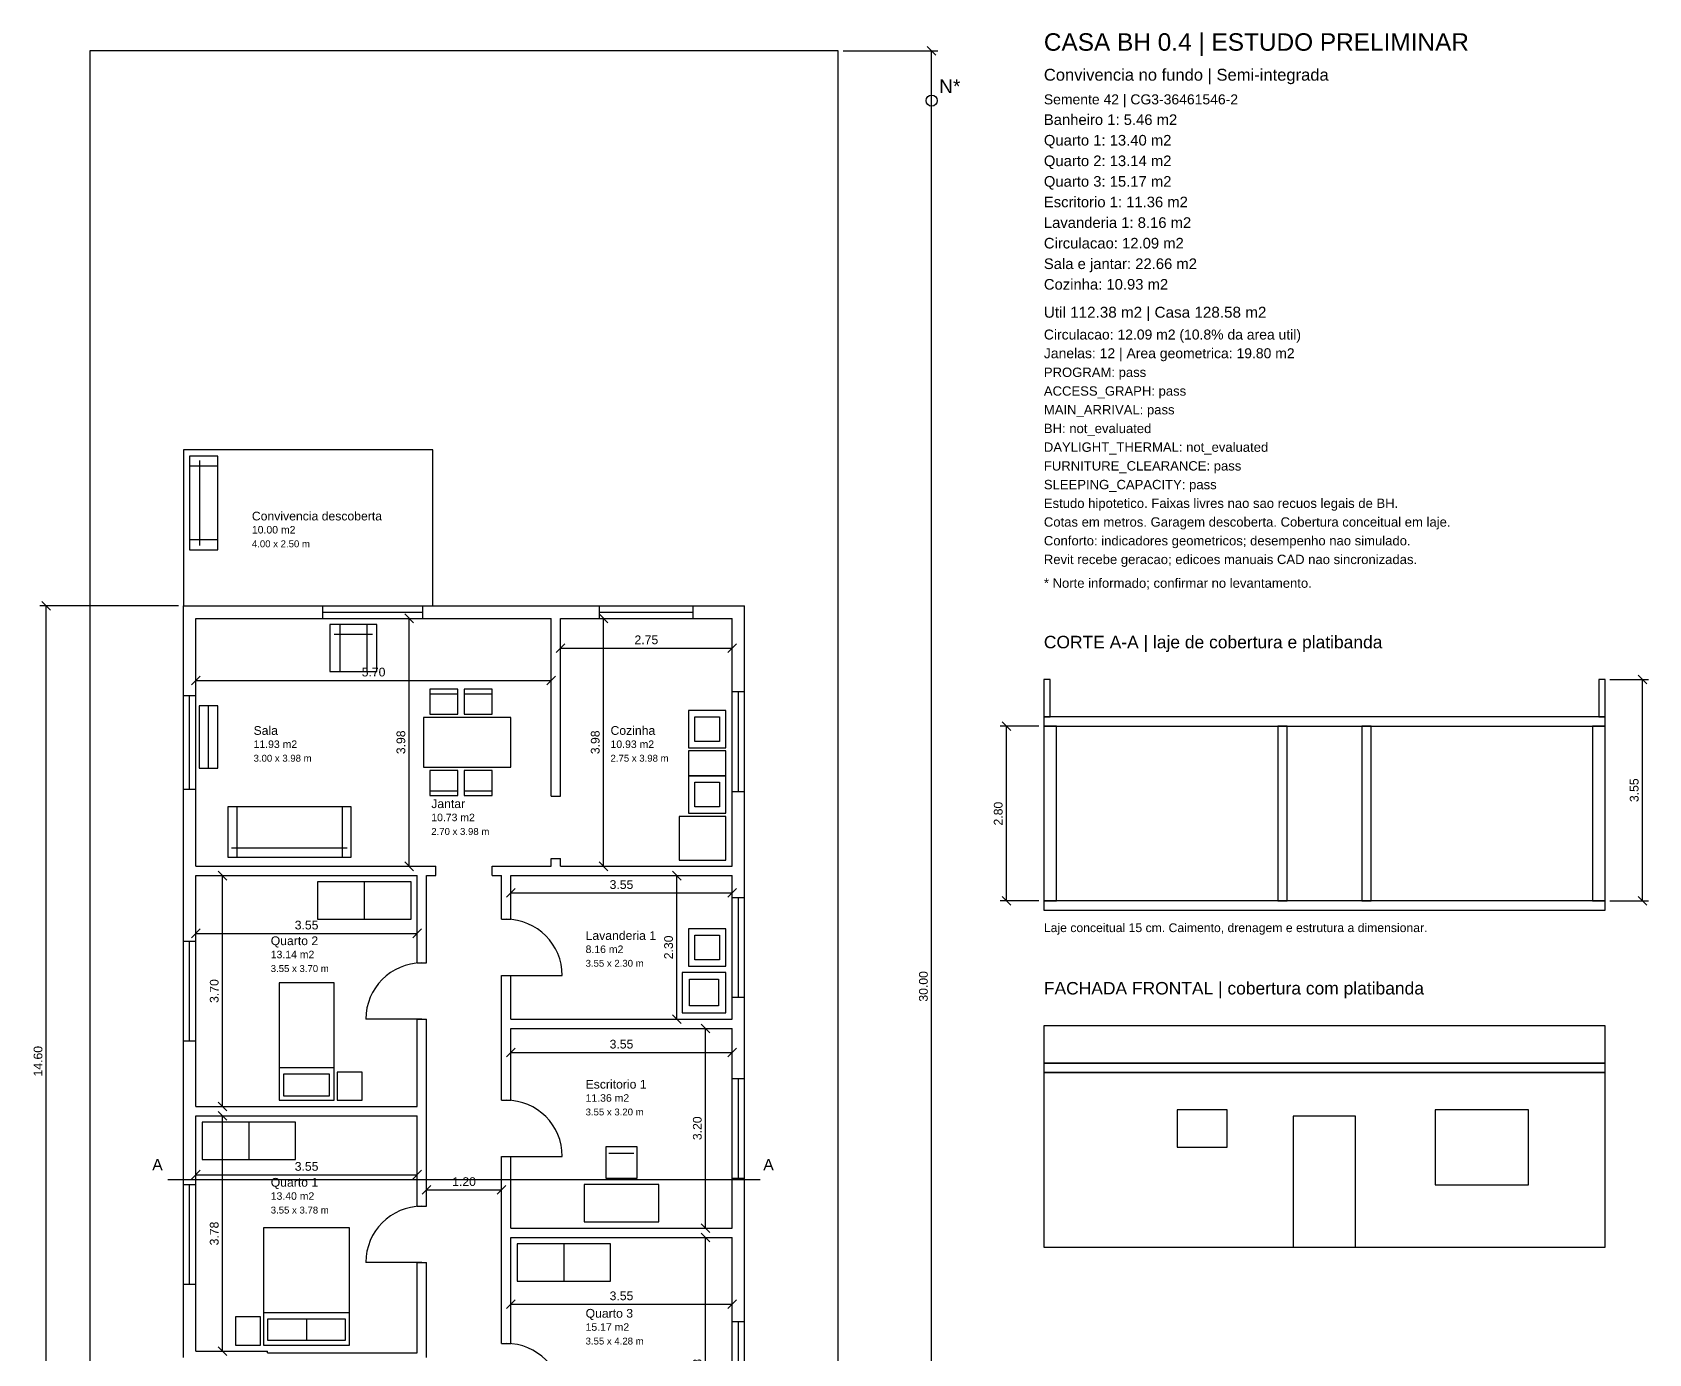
# Model space of a CAD drawing. Header units: millimetres. Extents: x 41850 to 67773, y -316 to 31479.
# Drawn here: x 41850 to 67773, y 10296 to 31479 of the extents above; entities that cross this region are included whole.
import ezdxf

# ---------------------------------------------------------------- set-up
doc = ezdxf.new("R2010")
doc.units = ezdxf.units.MM
doc.header["$MEASUREMENT"] = 0
for name, color, linetype in [('CASA_COBERTURA', 2, 'Continuous'), ('CASA_COTAS', 6, 'Continuous'), ('CASA_ESTUDO', 8, 'Continuous'), ('CASA_EXTERNO', 3, 'Continuous'), ('CASA_JANELAS', 4, 'Continuous'), ('CASA_LOTE', 8, 'Continuous'), ('CASA_MOVEIS', 3, 'Continuous'), ('CASA_PAREDES', 7, 'Continuous'), ('CASA_PORTAS', 2, 'Continuous'), ('CASA_TEXTOS', 7, 'Continuous')]:
    doc.layers.add(name, color=color, linetype=linetype)
doc.styles.get("Standard").update_dxf_attribs({"font": 'arial.ttf'})
doc.dimstyles.get("Standard").update_dxf_attribs({"dimtxt": 0.18, "dimasz": 0.18, "dimexe": 0.18, "dimexo": 0.0625, "dimgap": 0.09, "dimtad": 0, "dimtih": 1, "dimtoh": 1, "dimdec": 4, "dimzin": 0, "dimdsep": 46, "dimtxsty": 'Standard', "dimcen": 0.09, "dimadec": 0, "dimazin": 0, "dimtfac": 1, "dimtdec": 4, "dimtofl": 0, "dimtmove": 0, "dimatfit": 3, "dimfxl": 1, "dimtolj": 1, "dimtzin": 0, "dimarcsym": 0})

# ---------------------------------------------------------------- blocks, each defined once
blk = doc.blocks.new('*D3')
at = {"layer": 'CASA_COTAS', "color": 0, "lineweight": -2, "transparency": 16777216}
for p, q in [((44403, 13095), (44543, 13235)), ((44473, 13245), (44473, 13265)), ((47954, 13095), (48094, 13235)), ((48024, 13245), (48024, 13265)), ((44473, 13165), (48024, 13165))]:
    blk.add_line(p, q, dxfattribs=at)
at = {"layer": 'Defpoints', "color": 0, "transparency": 16777216}
for p in [(44473, 13165), (48024, 13165), (48024, 13165)]:
    blk.add_point(p, dxfattribs=at)
at = {"layer": 'CASA_COTAS', "color": 0, "transparency": 16777216, "insert": (46249, 13297), "char_height": 140, "attachment_point": 5}
blk.add_mtext('\\A1;3.55', dxfattribs=at)
blk = doc.blocks.new('*D4')
at = {"layer": 'CASA_COTAS', "color": 0, "lineweight": -2, "transparency": 16777216}
for p, q in [((44969, 14039), (44829, 14179)), ((44899, 10334), (44899, 14109)), ((44979, 14109), (44999, 14109)), ((44969, 10264), (44829, 10404)), ((44979, 10334), (44999, 10334))]:
    blk.add_line(p, q, dxfattribs=at)
at = {"layer": 'Defpoints', "color": 0, "transparency": 16777216}
for p in [(44899, 14109), (44899, 14109), (44899, 10334)]:
    blk.add_point(p, dxfattribs=at)
at = {"layer": 'CASA_COTAS', "color": 0, "transparency": 16777216, "insert": (44768, 12222), "char_height": 140, "attachment_point": 5, "rotation": 90}
blk.add_mtext('\\A1;3.78', dxfattribs=at)
blk = doc.blocks.new('*D5')
at = {"layer": 'CASA_COTAS', "color": 0, "lineweight": -2, "transparency": 16777216}
for p, q in [((44473, 17114), (44473, 17134)), ((48024, 17114), (48024, 17134)), ((44403, 16964), (44543, 17104)), ((44473, 17034), (48024, 17034)), ((47954, 16964), (48094, 17104))]:
    blk.add_line(p, q, dxfattribs=at)
at = {"layer": 'Defpoints', "color": 0, "transparency": 16777216}
for p in [(44473, 17034), (48024, 17034), (48024, 17034)]:
    blk.add_point(p, dxfattribs=at)
at = {"layer": 'CASA_COTAS', "color": 0, "transparency": 16777216, "insert": (46249, 17166), "char_height": 140, "attachment_point": 5}
blk.add_mtext('\\A1;3.55', dxfattribs=at)
blk = doc.blocks.new('*D6')
at = {"layer": 'CASA_COTAS', "color": 0, "lineweight": -2, "transparency": 16777216}
for p, q in [((44969, 17889), (44829, 18029)), ((44899, 14259), (44899, 17959)), ((44979, 17959), (44999, 17959)), ((44969, 14189), (44829, 14329)), ((44979, 14259), (44999, 14259))]:
    blk.add_line(p, q, dxfattribs=at)
at = {"layer": 'Defpoints', "color": 0, "transparency": 16777216}
for p in [(44899, 17959), (44899, 17959), (44899, 14259)]:
    blk.add_point(p, dxfattribs=at)
at = {"layer": 'CASA_COTAS', "color": 0, "transparency": 16777216, "insert": (44768, 16109), "char_height": 140, "attachment_point": 5, "rotation": 90}
blk.add_mtext('\\A1;3.70', dxfattribs=at)
blk = doc.blocks.new('*D7')
at = {"layer": 'CASA_COTAS', "color": 0, "lineweight": -2, "transparency": 16777216}
for p, q in [((49454, 11020), (49594, 11160)), ((49524, 11170), (49524, 11190)), ((53003, 11020), (53143, 11160)), ((53073, 11170), (53073, 11190)), ((49524, 11090), (53073, 11090))]:
    blk.add_line(p, q, dxfattribs=at)
at = {"layer": 'Defpoints', "color": 0, "transparency": 16777216}
for p in [(49524, 11090), (53073, 11090), (53073, 11090)]:
    blk.add_point(p, dxfattribs=at)
at = {"layer": 'CASA_COTAS', "color": 0, "transparency": 16777216, "insert": (51299, 11222), "char_height": 140, "attachment_point": 5}
blk.add_mtext('\\A1;3.55', dxfattribs=at)
blk = doc.blocks.new('*D8')
at = {"layer": 'CASA_COTAS', "color": 0, "lineweight": -2, "transparency": 16777216}
for p, q in [((52717, 12089), (52577, 12229)), ((52647, 7884), (52647, 12159)), ((52727, 12159), (52747, 12159)), ((52717, 7814), (52577, 7954)), ((52727, 7884), (52747, 7884))]:
    blk.add_line(p, q, dxfattribs=at)
at = {"layer": 'Defpoints', "color": 0, "transparency": 16777216}
for p in [(52647, 12159), (52647, 12159), (52647, 7884)]:
    blk.add_point(p, dxfattribs=at)
at = {"layer": 'CASA_COTAS', "color": 0, "transparency": 16777216, "insert": (52516, 10022), "char_height": 140, "attachment_point": 5, "rotation": 90}
blk.add_mtext('\\A1;4.28', dxfattribs=at)
blk = doc.blocks.new('*D9')
at = {"layer": 'CASA_COTAS', "color": 0, "lineweight": -2, "transparency": 16777216}
for p, q in [((49454, 15055), (49594, 15195)), ((49524, 15205), (49524, 15225)), ((49524, 15125), (53073, 15125)), ((53003, 15055), (53143, 15195)), ((53073, 15205), (53073, 15225))]:
    blk.add_line(p, q, dxfattribs=at)
at = {"layer": 'Defpoints', "color": 0, "transparency": 16777216}
for p in [(49524, 15125), (53073, 15125), (53073, 15125)]:
    blk.add_point(p, dxfattribs=at)
at = {"layer": 'CASA_COTAS', "color": 0, "transparency": 16777216, "insert": (51299, 15257), "char_height": 140, "attachment_point": 5}
blk.add_mtext('\\A1;3.55', dxfattribs=at)
blk = doc.blocks.new('*D10')
at = {"layer": 'CASA_COTAS', "color": 0, "lineweight": -2, "transparency": 16777216}
for p, q in [((52717, 15439), (52577, 15579)), ((52647, 12309), (52647, 15509)), ((52727, 15509), (52747, 15509)), ((52717, 12239), (52577, 12379)), ((52727, 12309), (52747, 12309))]:
    blk.add_line(p, q, dxfattribs=at)
at = {"layer": 'Defpoints', "color": 0, "transparency": 16777216}
for p in [(52647, 15509), (52647, 15509), (52647, 12309)]:
    blk.add_point(p, dxfattribs=at)
at = {"layer": 'CASA_COTAS', "color": 0, "transparency": 16777216, "insert": (52516, 13909), "char_height": 140, "attachment_point": 5, "rotation": 90}
blk.add_mtext('\\A1;3.20', dxfattribs=at)
blk = doc.blocks.new('*D11')
at = {"layer": 'CASA_COTAS', "color": 0, "lineweight": -2, "transparency": 16777216}
for p, q in [((49454, 17613), (49594, 17753)), ((49524, 17763), (49524, 17783)), ((49524, 17683), (53073, 17683)), ((53003, 17613), (53143, 17753)), ((53073, 17763), (53073, 17783))]:
    blk.add_line(p, q, dxfattribs=at)
at = {"layer": 'Defpoints', "color": 0, "transparency": 16777216}
for p in [(49524, 17683), (53073, 17683), (53073, 17683)]:
    blk.add_point(p, dxfattribs=at)
at = {"layer": 'CASA_COTAS', "color": 0, "transparency": 16777216, "insert": (51299, 17815), "char_height": 140, "attachment_point": 5}
blk.add_mtext('\\A1;3.55', dxfattribs=at)
blk = doc.blocks.new('*D12')
at = {"layer": 'CASA_COTAS', "color": 0, "lineweight": -2, "transparency": 16777216}
for p, q in [((52256, 17889), (52116, 18029)), ((52186, 15659), (52186, 17959)), ((52266, 17959), (52286, 17959)), ((52256, 15589), (52116, 15729)), ((52266, 15659), (52286, 15659))]:
    blk.add_line(p, q, dxfattribs=at)
at = {"layer": 'Defpoints', "color": 0, "transparency": 16777216}
for p in [(52186, 17959), (52186, 17959), (52186, 15659)]:
    blk.add_point(p, dxfattribs=at)
at = {"layer": 'CASA_COTAS', "color": 0, "transparency": 16777216, "insert": (52055, 16809), "char_height": 140, "attachment_point": 5, "rotation": 90}
blk.add_mtext('\\A1;2.30', dxfattribs=at)
blk = doc.blocks.new('*D13')
at = {"layer": 'CASA_COTAS', "color": 0, "lineweight": -2, "transparency": 16777216}
for p, q in [((48104, 12852), (48244, 12992)), ((48174, 13002), (48174, 13022)), ((49304, 12852), (49444, 12992)), ((49374, 13002), (49374, 13022)), ((48174, 12922), (49374, 12922))]:
    blk.add_line(p, q, dxfattribs=at)
at = {"layer": 'Defpoints', "color": 0, "transparency": 16777216}
for p in [(48174, 12922), (49374, 12922), (49374, 12922)]:
    blk.add_point(p, dxfattribs=at)
at = {"layer": 'CASA_COTAS', "color": 0, "transparency": 16777216, "insert": (48774, 13053), "char_height": 140, "attachment_point": 5}
blk.add_mtext('\\A1;1.20', dxfattribs=at)
blk = doc.blocks.new('*D14')
at = {"layer": 'CASA_COTAS', "color": 0, "lineweight": -2, "transparency": 16777216}
for p, q in [((44403, 21020), (44543, 21160)), ((44473, 21170), (44473, 21190)), ((44473, 21090), (50173, 21090)), ((50103, 21020), (50243, 21160)), ((50173, 21170), (50173, 21190))]:
    blk.add_line(p, q, dxfattribs=at)
at = {"layer": 'Defpoints', "color": 0, "transparency": 16777216}
for p in [(44473, 21090), (50173, 21090), (50173, 21090)]:
    blk.add_point(p, dxfattribs=at)
at = {"layer": 'CASA_COTAS', "color": 0, "transparency": 16777216, "insert": (47323, 21222), "char_height": 140, "attachment_point": 5}
blk.add_mtext('\\A1;5.70', dxfattribs=at)
blk = doc.blocks.new('*D15')
at = {"layer": 'CASA_COTAS', "color": 0, "lineweight": -2, "transparency": 16777216}
for p, q in [((47963, 22014), (47823, 22154)), ((47893, 18109), (47893, 22084)), ((47973, 22084), (47993, 22084)), ((47963, 18039), (47823, 18179)), ((47973, 18109), (47993, 18109))]:
    blk.add_line(p, q, dxfattribs=at)
at = {"layer": 'Defpoints', "color": 0, "transparency": 16777216}
for p in [(47893, 22084), (47893, 22084), (47893, 18109)]:
    blk.add_point(p, dxfattribs=at)
at = {"layer": 'CASA_COTAS', "color": 0, "transparency": 16777216, "insert": (47762, 20097), "char_height": 140, "attachment_point": 5, "rotation": 90}
blk.add_mtext('\\A1;3.98', dxfattribs=at)
blk = doc.blocks.new('*D16')
at = {"layer": 'CASA_COTAS', "color": 0, "lineweight": -2, "transparency": 16777216}
for p, q in [((50253, 21537), (50393, 21677)), ((50323, 21687), (50323, 21707)), ((50323, 21607), (53073, 21607)), ((53003, 21537), (53143, 21677)), ((53073, 21687), (53073, 21707))]:
    blk.add_line(p, q, dxfattribs=at)
at = {"layer": 'Defpoints', "color": 0, "transparency": 16777216}
for p in [(50323, 21607), (53073, 21607), (53073, 21607)]:
    blk.add_point(p, dxfattribs=at)
at = {"layer": 'CASA_COTAS', "color": 0, "transparency": 16777216, "insert": (51698, 21739), "char_height": 140, "attachment_point": 5}
blk.add_mtext('\\A1;2.75', dxfattribs=at)
blk = doc.blocks.new('*D17')
at = {"layer": 'CASA_COTAS', "color": 0, "lineweight": -2, "transparency": 16777216}
for p, q in [((51081, 22014), (50941, 22154)), ((51011, 18109), (51011, 22084)), ((51091, 22084), (51111, 22084)), ((51081, 18039), (50941, 18179)), ((51091, 18109), (51111, 18109))]:
    blk.add_line(p, q, dxfattribs=at)
at = {"layer": 'Defpoints', "color": 0, "transparency": 16777216}
for p in [(51011, 22084), (51011, 22084), (51011, 18109)]:
    blk.add_point(p, dxfattribs=at)
at = {"layer": 'CASA_COTAS', "color": 0, "transparency": 16777216, "insert": (50879, 20097), "char_height": 140, "attachment_point": 5, "rotation": 90}
blk.add_mtext('\\A1;3.98', dxfattribs=at)
blk = doc.blocks.new('*D21')
at = {"layer": 'CASA_COTAS', "color": 0, "lineweight": -2, "transparency": 16777216}
for p, q in [((42143, 22214), (42003, 22354)), ((44193, 22284), (41973, 22284)), ((42073, 7684), (42073, 22284)), ((44193, 7684), (41973, 7684)), ((42143, 7614), (42003, 7754))]:
    blk.add_line(p, q, dxfattribs=at)
at = {"layer": 'Defpoints', "color": 0, "transparency": 16777216}
for p in [(42073, 22284), (44273, 22284), (44273, 7684)]:
    blk.add_point(p, dxfattribs=at)
at = {"layer": 'CASA_COTAS', "color": 0, "transparency": 16777216, "insert": (41942, 14984), "char_height": 140, "attachment_point": 5, "rotation": 90}
blk.add_mtext('\\A1;14.60', dxfattribs=at)
blk = doc.blocks.new('*D23')
at = {"layer": 'CASA_COTAS', "color": 0, "lineweight": -2, "transparency": 16777216}
for p, q in [((54853, 31184), (56373, 31184)), ((56343, 31114), (56203, 31254)), ((56273, 1184), (56273, 31184)), ((54853, 1184), (56373, 1184)), ((56343, 1114), (56203, 1254))]:
    blk.add_line(p, q, dxfattribs=at)
at = {"layer": 'Defpoints', "color": 0, "transparency": 16777216}
for p in [(54773, 31184), (56273, 31184), (54773, 1184)]:
    blk.add_point(p, dxfattribs=at)
at = {"layer": 'CASA_COTAS', "color": 0, "transparency": 16777216, "insert": (56142, 16184), "char_height": 140, "attachment_point": 5, "rotation": 90}
blk.add_mtext('\\A1;30.00', dxfattribs=at)
blk = doc.blocks.new('*D24')
at = {"layer": 'CASA_COTAS', "color": 0, "lineweight": -2, "transparency": 16777216}
for p, q in [((57993, 20354), (57373, 20354)), ((57543, 20284), (57403, 20424)), ((57473, 17554), (57473, 20354)), ((57993, 17554), (57373, 17554)), ((57543, 17484), (57403, 17624))]:
    blk.add_line(p, q, dxfattribs=at)
at = {"layer": 'Defpoints', "color": 0, "transparency": 16777216}
for p in [(57473, 20354), (58073, 20354), (58073, 17554)]:
    blk.add_point(p, dxfattribs=at)
at = {"layer": 'CASA_COTAS', "color": 0, "transparency": 16777216, "insert": (57342, 18954), "char_height": 140, "attachment_point": 5, "rotation": 90}
blk.add_mtext('\\A1;2.80', dxfattribs=at)
blk = doc.blocks.new('*D25')
at = {"layer": 'CASA_COTAS', "color": 0, "lineweight": -2, "transparency": 16777216}
for p, q in [((67153, 21104), (67773, 21104)), ((67743, 21034), (67603, 21174)), ((67673, 17554), (67673, 21104)), ((67153, 17554), (67773, 17554)), ((67743, 17484), (67603, 17624))]:
    blk.add_line(p, q, dxfattribs=at)
at = {"layer": 'Defpoints', "color": 0, "transparency": 16777216}
for p in [(67073, 21104), (67673, 21104), (67073, 17554)]:
    blk.add_point(p, dxfattribs=at)
at = {"layer": 'CASA_COTAS', "color": 0, "transparency": 16777216, "insert": (67542, 19329), "char_height": 140, "attachment_point": 5, "rotation": 90}
blk.add_mtext('\\A1;3.55', dxfattribs=at)

msp = doc.modelspace()

# ---------------------------------------------------------------- linework, layer by layer
at = {"layer": 'CASA_COBERTURA'}
for points in [[(58073.422455, 20504.189711), (58173.422455, 20504.189711), (58173.422455, 21104.189711), (58073.422455, 21104.189711)], [(66973.422455, 20504.189711), (67073.422455, 20504.189711), (67073.422455, 21104.189711), (66973.422455, 21104.189711)], [(58073.422455, 20354.189711), (67073.422455, 20354.189711), (67073.422455, 20504.189711), (58073.422455, 20504.189711)], [(58073.422455, 14954.189711), (67073.422455, 14954.189711), (67073.422455, 15554.189711), (58073.422455, 15554.189711)], [(58073.422455, 14804.189711), (67073.422455, 14804.189711), (67073.422455, 14954.189711), (58073.422455, 14954.189711)]]:
    msp.add_lwpolyline(points, close=True, dxfattribs=at)
at = {"layer": 'CASA_ESTUDO'}
for p, q in [((56273.422455, 28884.189711), (56273.422455, 30384.189711)), ((44023.422455, 13086.189711), (53523.422455, 13086.189711))]:
    msp.add_line(p, q, dxfattribs=at)
for points in [[(58073.422455, 17554.189711), (58273.422455, 17554.189711), (58273.422455, 20354.189711), (58073.422455, 20354.189711)], [(61823.954581, 17554.189711), (61973.954581, 17554.189711), (61973.954581, 20354.189711), (61823.954581, 20354.189711)], [(63173.954581, 17554.189711), (63323.954581, 17554.189711), (63323.954581, 20354.189711), (63173.954581, 20354.189711)], [(66873.422455, 17554.189711), (67073.422455, 17554.189711), (67073.422455, 20354.189711), (66873.422455, 20354.189711)], [(58073.422455, 17404.189711), (67073.422455, 17404.189711), (67073.422455, 17554.189711), (58073.422455, 17554.189711)], [(58073.422455, 12004.189711), (67073.422455, 12004.189711), (67073.422455, 14804.189711), (58073.422455, 14804.189711)], [(60211.454581, 13604.189711), (61011.454581, 13604.189711), (61011.454581, 14204.189711), (60211.454581, 14204.189711)], [(62073.954581, 12004.189711), (63073.954581, 12004.189711), (63073.954581, 14104.189711), (62073.954581, 14104.189711)], [(64348.688518, 13004.189711), (65848.688518, 13004.189711), (65848.688518, 14204.189711), (64348.688518, 14204.189711)]]:
    msp.add_lwpolyline(points, close=True, dxfattribs=at)
msp.add_circle((56273.422455, 30384.189711), 90, dxfattribs=at)
at = {"layer": 'CASA_EXTERNO'}
msp.add_lwpolyline([(44273.422455, 22284.189711), (48273.422455, 22284.189711), (48273.422455, 24784.189711), (44273.422455, 24784.189711)], close=True, dxfattribs=at)
at = {"layer": 'CASA_JANELAS'}
for p, q in [((46510.922455, 22284.189711), (48110.922455, 22284.189711)), ((46510.922455, 22184.189711), (48110.922455, 22184.189711)), ((46510.922455, 22084.189711), (48110.922455, 22084.189711)), ((50948.422455, 22284.189711), (52448.422455, 22284.189711)), ((50948.422455, 22184.189711), (52448.422455, 22184.189711)), ((50948.422455, 22084.189711), (52448.422455, 22084.189711)), ((44273.422455, 19346.689711), (44273.422455, 20846.689711)), ((44373.422455, 19346.689711), (44373.422455, 20846.689711)), ((44473.422455, 19346.689711), (44473.422455, 20846.689711)), ((53073.422455, 19309.189711), (53073.422455, 20909.189711)), ((53173.422455, 19309.189711), (53173.422455, 20909.189711)), ((53273.422455, 19309.189711), (53273.422455, 20909.189711)), ((53073.422455, 16009.189711), (53073.422455, 17609.189711)), ((53173.422455, 16009.189711), (53173.422455, 17609.189711)), ((53273.422455, 16009.189711), (53273.422455, 17609.189711)), ((44273.422455, 15309.189711), (44273.422455, 16909.189711)), ((44373.422455, 15309.189711), (44373.422455, 16909.189711)), ((44473.422455, 15309.189711), (44473.422455, 16909.189711)), ((53073.422455, 13109.189711), (53073.422455, 14709.189711)), ((53173.422455, 13109.189711), (53173.422455, 14709.189711)), ((53273.422455, 13109.189711), (53273.422455, 14709.189711)), ((44273.422455, 11409.189711), (44273.422455, 13009.189711)), ((44373.422455, 11409.189711), (44373.422455, 13009.189711)), ((44473.422455, 11409.189711), (44473.422455, 13009.189711)), ((53073.422455, 9209.189711), (53073.422455, 10809.189711)), ((53173.422455, 9209.189711), (53173.422455, 10809.189711)), ((53273.422455, 9209.189711), (53273.422455, 10809.189711))]:
    msp.add_line(p, q, dxfattribs=at)
at = {"layer": 'CASA_LOTE'}
msp.add_lwpolyline([(42773.422455, 1184.189711), (54773.422455, 1184.189711), (54773.422455, 31184.189711), (42773.422455, 31184.189711)], close=True, dxfattribs=at)
at = {"layer": 'CASA_MOVEIS'}
for p, q in [((44673.422455, 19684.189711), (44673.422455, 20684.189711)), ((51098.688518, 13509.189711), (51498.688518, 13509.189711))]:
    msp.add_line(p, q, dxfattribs=at)
for points in [[(44373.422455, 23184.189711), (44823.422455, 23184.189711), (44823.422455, 24684.189711), (44373.422455, 24684.189711)], [(46623.422455, 21234.189711), (47373.422455, 21234.189711), (47373.422455, 21984.189711), (46623.422455, 21984.189711)], [(48223.422455, 20546.689711), (48673.422455, 20546.689711), (48673.422455, 20946.689711), (48223.422455, 20946.689711)], [(48773.422455, 20546.689711), (49223.422455, 20546.689711), (49223.422455, 20946.689711), (48773.422455, 20946.689711)], [(44523.422455, 19684.189711), (44823.422455, 19684.189711), (44823.422455, 20684.189711), (44523.422455, 20684.189711)], [(48123.422455, 19696.689711), (49523.422455, 19696.689711), (49523.422455, 20496.689711), (48123.422455, 20496.689711)], [(52373.422455, 20009.189711), (52973.422455, 20009.189711), (52973.422455, 20609.189711), (52373.422455, 20609.189711)], [(52373.422455, 19559.189711), (52973.422455, 19559.189711), (52973.422455, 19959.189711), (52373.422455, 19959.189711)], [(48223.422455, 19246.689711), (48673.422455, 19246.689711), (48673.422455, 19646.689711), (48223.422455, 19646.689711)], [(48773.422455, 19246.689711), (49223.422455, 19246.689711), (49223.422455, 19646.689711), (48773.422455, 19646.689711)], [(52373.422455, 18959.189711), (52973.422455, 18959.189711), (52973.422455, 19559.189711), (52373.422455, 19559.189711)], [(44983.422455, 18254.189711), (46963.422455, 18254.189711), (46963.422455, 19064.189711), (44983.422455, 19064.189711)], [(52223.422455, 18209.189711), (52973.422455, 18209.189711), (52973.422455, 18909.189711), (52223.422455, 18909.189711)], [(46423.954581, 17259.189711), (47923.954581, 17259.189711), (47923.954581, 17859.189711), (46423.954581, 17859.189711)], [(52373.422455, 16509.189711), (52973.422455, 16509.189711), (52973.422455, 17109.189711), (52373.422455, 17109.189711)], [(52273.422455, 15759.189711), (52973.422455, 15759.189711), (52973.422455, 16409.189711), (52273.422455, 16409.189711)], [(45808.688518, 14359.189711), (46688.688518, 14359.189711), (46688.688518, 16239.189711), (45808.688518, 16239.189711)], [(46738.688518, 14359.189711), (47138.688518, 14359.189711), (47138.688518, 14809.189711), (46738.688518, 14809.189711)], [(44573.422455, 13409.189711), (46073.422455, 13409.189711), (46073.422455, 14009.189711), (44573.422455, 14009.189711)], [(51048.688518, 13109.189711), (51548.688518, 13109.189711), (51548.688518, 13609.189711), (51048.688518, 13609.189711)], [(50698.688518, 12409.189711), (51898.688518, 12409.189711), (51898.688518, 13009.189711), (50698.688518, 13009.189711)], [(45558.688518, 10434.189711), (46938.688518, 10434.189711), (46938.688518, 12314.189711), (45558.688518, 12314.189711)], [(49623.954581, 11459.189711), (51123.954581, 11459.189711), (51123.954581, 12059.189711), (49623.954581, 12059.189711)], [(45108.688518, 10434.189711), (45508.688518, 10434.189711), (45508.688518, 10884.189711), (45108.688518, 10884.189711)]]:
    msp.add_lwpolyline(points, close=True, dxfattribs=at)
for points in [[(44823.422455, 24524.189711), (44373.422455, 24524.189711)], [(44533.422455, 24614.189711), (44533.422455, 23254.189711)], [(44823.422455, 23344.189711), (44373.422455, 23344.189711)], [(47303.422455, 21824.189711), (46693.422455, 21824.189711)], [(46783.422455, 21984.189711), (46783.422455, 21234.189711)], [(47213.422455, 21984.189711), (47213.422455, 21234.189711)], [(48223.422455, 20876.689711), (48673.422455, 20876.689711)], [(48773.422455, 20876.689711), (49223.422455, 20876.689711)], [(52475.422455, 20111.189711), (52475.422455, 20507.189711), (52871.422455, 20507.189711), (52871.422455, 20111.189711), (52475.422455, 20111.189711)], [(52475.422455, 19061.189711), (52475.422455, 19457.189711), (52871.422455, 19457.189711), (52871.422455, 19061.189711), (52475.422455, 19061.189711)], [(48223.422455, 19316.689711), (48673.422455, 19316.689711)], [(48773.422455, 19316.689711), (49223.422455, 19316.689711)], [(45127.422455, 19064.189711), (45127.422455, 18254.189711)], [(46819.422455, 19064.189711), (46819.422455, 18254.189711)], [(46900.422455, 18398.189711), (45046.422455, 18398.189711)], [(47173.954581, 17859.189711), (47173.954581, 17259.189711)], [(52475.422455, 16611.189711), (52475.422455, 17007.189711), (52871.422455, 17007.189711), (52871.422455, 16611.189711), (52475.422455, 16611.189711)], [(52392.422455, 15869.689711), (52392.422455, 16298.689711), (52854.422455, 16298.689711), (52854.422455, 15869.689711), (52392.422455, 15869.689711)], [(46688.688518, 14879.189711), (45808.688518, 14879.189711)], [(46618.688518, 14779.189711), (45878.688518, 14779.189711), (45878.688518, 14429.189711), (46618.688518, 14429.189711), (46618.688518, 14779.189711)], [(45323.422455, 14009.189711), (45323.422455, 13409.189711)], [(50373.954581, 12059.189711), (50373.954581, 11459.189711)], [(45558.688518, 10954.189711), (46938.688518, 10954.189711)], [(45628.688518, 10854.189711), (46868.688518, 10854.189711), (46868.688518, 10504.189711), (45628.688518, 10504.189711), (45628.688518, 10854.189711)], [(46248.688518, 10854.189711), (46248.688518, 10504.189711)]]:
    msp.add_lwpolyline(points, dxfattribs=at)
at = {"layer": 'CASA_PAREDES'}
for p, q in [((44273.422455, 22184.189711), (44273.422455, 22284.189711)), ((44273.422455, 22284.189711), (44473.422455, 22284.189711)), ((44273.422455, 22084.189711), (44273.422455, 22184.189711)), ((44273.422455, 20909.189711), (44273.422455, 22084.189711)), ((44473.422455, 22284.189711), (45423.954581, 22284.189711)), ((44473.422455, 22084.189711), (45423.954581, 22084.189711)), ((44473.422455, 20909.189711), (44473.422455, 22084.189711)), ((45423.954581, 22284.189711), (45623.954581, 22284.189711)), ((45423.954581, 22084.189711), (45623.954581, 22084.189711)), ((45623.954581, 22284.189711), (46411.454581, 22284.189711)), ((45623.954581, 22084.189711), (46411.454581, 22084.189711)), ((46411.454581, 22284.189711), (46510.922455, 22284.189711)), ((46411.454581, 22084.189711), (46510.922455, 22084.189711)), ((46510.922455, 22184.189711), (46510.922455, 22284.189711)), ((46510.922455, 22084.189711), (46510.922455, 22184.189711)), ((48110.922455, 22184.189711), (48110.922455, 22284.189711)), ((48110.922455, 22284.189711), (48173.954581, 22284.189711)), ((48110.922455, 22084.189711), (48110.922455, 22184.189711)), ((48110.922455, 22084.189711), (48173.954581, 22084.189711)), ((48173.954581, 22284.189711), (48273.954581, 22284.189711)), ((48173.954581, 22084.189711), (48273.954581, 22084.189711)), ((48273.954581, 22284.189711), (48323.954581, 22284.189711)), ((48273.954581, 22084.189711), (48323.954581, 22084.189711)), ((48323.954581, 22284.189711), (49223.954581, 22284.189711)), ((48323.954581, 22084.189711), (49223.954581, 22084.189711)), ((49223.954581, 22284.189711), (49273.954581, 22284.189711)), ((49223.954581, 22084.189711), (49273.954581, 22084.189711)), ((49273.954581, 22284.189711), (49373.954581, 22284.189711)), ((49273.954581, 22084.189711), (49373.954581, 22084.189711)), ((49373.954581, 22284.189711), (49523.954581, 22284.189711)), ((49373.954581, 22084.189711), (49523.954581, 22084.189711)), ((49523.954581, 22284.189711), (50173.422455, 22284.189711)), ((49523.954581, 22084.189711), (50173.422455, 22084.189711)), ((50173.422455, 22284.189711), (50323.422455, 22284.189711)), ((50173.422455, 20909.189711), (50173.422455, 22084.189711)), ((50323.422455, 22284.189711), (50548.688518, 22284.189711)), ((50323.422455, 20909.189711), (50323.422455, 22084.189711)), ((50323.422455, 22084.189711), (50548.688518, 22084.189711)), ((50548.688518, 22284.189711), (50948.422455, 22284.189711)), ((50548.688518, 22084.189711), (50948.422455, 22084.189711)), ((50948.422455, 22184.189711), (50948.422455, 22284.189711)), ((50948.422455, 22084.189711), (50948.422455, 22184.189711)), ((52448.422455, 22184.189711), (52448.422455, 22284.189711)), ((52448.422455, 22284.189711), (53073.422455, 22284.189711)), ((52448.422455, 22084.189711), (52448.422455, 22184.189711)), ((52448.422455, 22084.189711), (53073.422455, 22084.189711)), ((53073.422455, 22284.189711), (53273.422455, 22284.189711)), ((53073.422455, 20909.189711), (53073.422455, 22084.189711)), ((53273.422455, 22184.189711), (53273.422455, 22284.189711)), ((53273.422455, 22084.189711), (53273.422455, 22184.189711)), ((53273.422455, 20909.189711), (53273.422455, 22084.189711)), ((44273.422455, 20846.689711), (44273.422455, 20909.189711)), ((44273.422455, 20846.689711), (44473.422455, 20846.689711)), ((44473.422455, 20846.689711), (44473.422455, 20909.189711)), ((50173.422455, 20846.689711), (50173.422455, 20909.189711)), ((50173.422455, 19346.689711), (50173.422455, 20846.689711)), ((50323.422455, 20846.689711), (50323.422455, 20909.189711)), ((50323.422455, 19346.689711), (50323.422455, 20846.689711)), ((53073.422455, 20909.189711), (53273.422455, 20909.189711)), ((44273.422455, 19309.189711), (44273.422455, 19346.689711)), ((44273.422455, 19346.689711), (44473.422455, 19346.689711)), ((44273.422455, 19234.189711), (44273.422455, 19309.189711)), ((44273.422455, 18234.189711), (44273.422455, 19234.189711)), ((44473.422455, 19309.189711), (44473.422455, 19346.689711)), ((44473.422455, 19234.189711), (44473.422455, 19309.189711)), ((44473.422455, 18234.189711), (44473.422455, 19234.189711)), ((50173.422455, 19309.189711), (50173.422455, 19346.689711)), ((50173.422455, 19234.189711), (50173.422455, 19309.189711)), ((50173.422455, 19234.189711), (50323.422455, 19234.189711)), ((50323.422455, 19309.189711), (50323.422455, 19346.689711)), ((50323.422455, 19234.189711), (50323.422455, 19309.189711)), ((53073.422455, 19234.189711), (53073.422455, 19309.189711)), ((53073.422455, 19309.189711), (53273.422455, 19309.189711)), ((53073.422455, 18234.189711), (53073.422455, 19234.189711)), ((53273.422455, 19234.189711), (53273.422455, 19309.189711)), ((53273.422455, 18234.189711), (53273.422455, 19234.189711)), ((44273.422455, 18109.189711), (44273.422455, 18234.189711)), ((44473.422455, 18109.189711), (44473.422455, 18234.189711)), ((50173.422455, 18109.189711), (50173.422455, 18234.189711)), ((50173.422455, 18234.189711), (50323.422455, 18234.189711)), ((50323.422455, 18109.189711), (50323.422455, 18234.189711)), ((53073.422455, 18109.189711), (53073.422455, 18234.189711)), ((53273.422455, 18109.189711), (53273.422455, 18234.189711)), ((44273.422455, 18034.189711), (44273.422455, 18109.189711)), ((44273.422455, 17959.189711), (44273.422455, 18034.189711)), ((44273.422455, 17609.189711), (44273.422455, 17959.189711)), ((44473.422455, 18109.189711), (45423.954581, 18109.189711)), ((44473.422455, 17959.189711), (45423.954581, 17959.189711)), ((44473.422455, 17609.189711), (44473.422455, 17959.189711)), ((45423.954581, 18109.189711), (45623.954581, 18109.189711)), ((45423.954581, 17959.189711), (45623.954581, 17959.189711)), ((45623.954581, 18109.189711), (46411.454581, 18109.189711)), ((45623.954581, 17959.189711), (46411.454581, 17959.189711)), ((46411.454581, 18109.189711), (46510.922455, 18109.189711)), ((46411.454581, 17959.189711), (46510.922455, 17959.189711)), ((46510.922455, 18109.189711), (47211.454581, 18109.189711)), ((46510.922455, 17959.189711), (47211.454581, 17959.189711)), ((47211.454581, 18109.189711), (48023.954581, 18109.189711)), ((47211.454581, 17959.189711), (48023.954581, 17959.189711)), ((48023.954581, 18109.189711), (48110.922455, 18109.189711)), ((48023.954581, 17609.189711), (48023.954581, 17959.189711)), ((48110.922455, 18109.189711), (48173.954581, 18109.189711)), ((48173.954581, 18109.189711), (48273.954581, 18109.189711)), ((48173.954581, 17609.189711), (48173.954581, 17959.189711)), ((48173.954581, 17959.189711), (48273.954581, 17959.189711)), ((48273.954581, 18109.189711), (48323.954581, 18109.189711)), ((48273.954581, 17959.189711), (48323.954581, 17959.189711)), ((48323.954581, 18034.189711), (48323.954581, 18109.189711)), ((48323.954581, 17959.189711), (48323.954581, 18034.189711)), ((49223.954581, 18034.189711), (49223.954581, 18109.189711)), ((49223.954581, 18109.189711), (49273.954581, 18109.189711)), ((49223.954581, 17959.189711), (49223.954581, 18034.189711)), ((49223.954581, 17959.189711), (49273.954581, 17959.189711)), ((49273.954581, 18109.189711), (49373.954581, 18109.189711)), ((49273.954581, 17959.189711), (49373.954581, 17959.189711)), ((49373.954581, 18109.189711), (49523.954581, 18109.189711)), ((49373.954581, 17609.189711), (49373.954581, 17959.189711)), ((49523.954581, 18109.189711), (50173.422455, 18109.189711)), ((49523.954581, 17959.189711), (50173.422455, 17959.189711)), ((49523.954581, 17609.189711), (49523.954581, 17959.189711)), ((50173.422455, 17959.189711), (50323.422455, 17959.189711)), ((50323.422455, 18109.189711), (50548.688518, 18109.189711)), ((50323.422455, 17959.189711), (50548.688518, 17959.189711)), ((50548.688518, 18109.189711), (50948.422455, 18109.189711)), ((50548.688518, 17959.189711), (50948.422455, 17959.189711)), ((50948.422455, 18109.189711), (52048.688518, 18109.189711)), ((50948.422455, 17959.189711), (52048.688518, 17959.189711)), ((52048.688518, 18109.189711), (52448.422455, 18109.189711)), ((52048.688518, 17959.189711), (52448.422455, 17959.189711)), ((52448.422455, 18109.189711), (53073.422455, 18109.189711)), ((52448.422455, 17959.189711), (53073.422455, 17959.189711)), ((53073.422455, 17609.189711), (53073.422455, 17959.189711)), ((53273.422455, 18034.189711), (53273.422455, 18109.189711)), ((53273.422455, 17959.189711), (53273.422455, 18034.189711)), ((53273.422455, 17609.189711), (53273.422455, 17959.189711)), ((44273.422455, 17259.189711), (44273.422455, 17609.189711)), ((44473.422455, 17259.189711), (44473.422455, 17609.189711)), ((48023.954581, 17259.189711), (48023.954581, 17609.189711)), ((48173.954581, 17259.189711), (48173.954581, 17609.189711)), ((49373.954581, 17259.189711), (49373.954581, 17609.189711)), ((49523.954581, 17259.189711), (49523.954581, 17609.189711)), ((53073.422455, 17609.189711), (53273.422455, 17609.189711)), ((44273.422455, 16909.189711), (44273.422455, 17259.189711)), ((44473.422455, 16909.189711), (44473.422455, 17259.189711)), ((48023.954581, 16909.189711), (48023.954581, 17259.189711)), ((48173.954581, 16909.189711), (48173.954581, 17259.189711)), ((49373.954581, 17259.189711), (49523.954581, 17259.189711)), ((44273.422455, 16909.189711), (44473.422455, 16909.189711)), ((48023.954581, 16559.189711), (48023.954581, 16909.189711)), ((48173.954581, 16559.189711), (48173.954581, 16909.189711)), ((48023.954581, 16559.189711), (48110.922455, 16559.189711)), ((48110.922455, 16559.189711), (48173.954581, 16559.189711)), ((49373.954581, 16009.189711), (49373.954581, 16359.189711)), ((49373.954581, 16359.189711), (49523.954581, 16359.189711)), ((49523.954581, 16009.189711), (49523.954581, 16359.189711)), ((49373.954581, 15659.189711), (49373.954581, 16009.189711)), ((49523.954581, 15659.189711), (49523.954581, 16009.189711)), ((53073.422455, 15659.189711), (53073.422455, 16009.189711)), ((53073.422455, 16009.189711), (53273.422455, 16009.189711)), ((53273.422455, 15659.189711), (53273.422455, 16009.189711)), ((48023.954581, 15584.189711), (48023.954581, 15659.189711)), ((48023.954581, 15659.189711), (48110.922455, 15659.189711)), ((48023.954581, 15509.189711), (48023.954581, 15584.189711)), ((48110.922455, 15659.189711), (48173.954581, 15659.189711)), ((48173.954581, 15584.189711), (48173.954581, 15659.189711)), ((48173.954581, 15509.189711), (48173.954581, 15584.189711)), ((49373.954581, 15584.189711), (49373.954581, 15659.189711)), ((49373.954581, 15509.189711), (49373.954581, 15584.189711)), ((49523.954581, 15659.189711), (50173.422455, 15659.189711)), ((50173.422455, 15659.189711), (50323.422455, 15659.189711)), ((50323.422455, 15659.189711), (50548.688518, 15659.189711)), ((50548.688518, 15659.189711), (50948.422455, 15659.189711)), ((50948.422455, 15659.189711), (52048.688518, 15659.189711)), ((52048.688518, 15659.189711), (52448.422455, 15659.189711)), ((52448.422455, 15659.189711), (53073.422455, 15659.189711)), ((53273.422455, 15584.189711), (53273.422455, 15659.189711)), ((53273.422455, 15509.189711), (53273.422455, 15584.189711)), ((44273.422455, 14709.189711), (44273.422455, 15309.189711)), ((44273.422455, 15309.189711), (44473.422455, 15309.189711)), ((44473.422455, 14709.189711), (44473.422455, 15309.189711)), ((48023.954581, 15309.189711), (48023.954581, 15509.189711)), ((48023.954581, 14709.189711), (48023.954581, 15309.189711)), ((48173.954581, 15309.189711), (48173.954581, 15509.189711)), ((48173.954581, 14709.189711), (48173.954581, 15309.189711)), ((49373.954581, 15309.189711), (49373.954581, 15509.189711)), ((49373.954581, 14709.189711), (49373.954581, 15309.189711)), ((49523.954581, 15509.189711), (50173.422455, 15509.189711)), ((49523.954581, 15309.189711), (49523.954581, 15509.189711)), ((49523.954581, 14709.189711), (49523.954581, 15309.189711)), ((50173.422455, 15509.189711), (50323.422455, 15509.189711)), ((50323.422455, 15509.189711), (50548.688518, 15509.189711)), ((50548.688518, 15509.189711), (50948.422455, 15509.189711)), ((50948.422455, 15509.189711), (52048.688518, 15509.189711)), ((52048.688518, 15509.189711), (52448.422455, 15509.189711)), ((52448.422455, 15509.189711), (53073.422455, 15509.189711)), ((53073.422455, 15309.189711), (53073.422455, 15509.189711)), ((53073.422455, 14709.189711), (53073.422455, 15309.189711)), ((53273.422455, 15309.189711), (53273.422455, 15509.189711)), ((53273.422455, 14709.189711), (53273.422455, 15309.189711)), ((44273.422455, 14359.189711), (44273.422455, 14709.189711)), ((44473.422455, 14359.189711), (44473.422455, 14709.189711)), ((48023.954581, 14359.189711), (48023.954581, 14709.189711)), ((48173.954581, 14359.189711), (48173.954581, 14709.189711)), ((49373.954581, 14359.189711), (49373.954581, 14709.189711)), ((49523.954581, 14359.189711), (49523.954581, 14709.189711)), ((53073.422455, 14709.189711), (53273.422455, 14709.189711)), ((44273.422455, 14259.189711), (44273.422455, 14359.189711)), ((44273.422455, 14184.189711), (44273.422455, 14259.189711)), ((44473.422455, 14259.189711), (44473.422455, 14359.189711)), ((44473.422455, 14259.189711), (45423.954581, 14259.189711)), ((45423.954581, 14259.189711), (45623.954581, 14259.189711)), ((45623.954581, 14259.189711), (46411.454581, 14259.189711)), ((46411.454581, 14259.189711), (46510.922455, 14259.189711)), ((46510.922455, 14259.189711), (47211.454581, 14259.189711)), ((47211.454581, 14259.189711), (48023.954581, 14259.189711)), ((48023.954581, 14259.189711), (48023.954581, 14359.189711)), ((48173.954581, 14259.189711), (48173.954581, 14359.189711)), ((48173.954581, 14184.189711), (48173.954581, 14259.189711)), ((49373.954581, 14359.189711), (49523.954581, 14359.189711)), ((44273.422455, 14109.189711), (44273.422455, 14184.189711)), ((44273.422455, 13459.189711), (44273.422455, 14109.189711)), ((44473.422455, 14109.189711), (45423.954581, 14109.189711)), ((44473.422455, 13459.189711), (44473.422455, 14109.189711)), ((45423.954581, 14109.189711), (45623.954581, 14109.189711)), ((45623.954581, 14109.189711), (46411.454581, 14109.189711)), ((46411.454581, 14109.189711), (46510.922455, 14109.189711)), ((46510.922455, 14109.189711), (47211.454581, 14109.189711)), ((47211.454581, 14109.189711), (48023.954581, 14109.189711)), ((48023.954581, 13459.189711), (48023.954581, 14109.189711)), ((48173.954581, 14109.189711), (48173.954581, 14184.189711)), ((48173.954581, 13459.189711), (48173.954581, 14109.189711)), ((44273.422455, 13109.189711), (44273.422455, 13459.189711)), ((44473.422455, 13109.189711), (44473.422455, 13459.189711)), ((48023.954581, 13109.189711), (48023.954581, 13459.189711)), ((48173.954581, 13109.189711), (48173.954581, 13459.189711)), ((49373.954581, 13109.189711), (49373.954581, 13459.189711)), ((49373.954581, 13459.189711), (49523.954581, 13459.189711)), ((49523.954581, 13109.189711), (49523.954581, 13459.189711)), ((44273.422455, 13009.189711), (44273.422455, 13109.189711)), ((44273.422455, 13009.189711), (44473.422455, 13009.189711)), ((44473.422455, 13009.189711), (44473.422455, 13109.189711)), ((48023.954581, 13009.189711), (48023.954581, 13109.189711)), ((48023.954581, 12659.189711), (48023.954581, 13009.189711)), ((48173.954581, 13009.189711), (48173.954581, 13109.189711)), ((48173.954581, 12659.189711), (48173.954581, 13009.189711)), ((49373.954581, 13009.189711), (49373.954581, 13109.189711)), ((49373.954581, 12659.189711), (49373.954581, 13009.189711)), ((49523.954581, 13009.189711), (49523.954581, 13109.189711)), ((49523.954581, 12659.189711), (49523.954581, 13009.189711)), ((53073.422455, 13009.189711), (53073.422455, 13109.189711)), ((53073.422455, 13109.189711), (53273.422455, 13109.189711)), ((53073.422455, 12659.189711), (53073.422455, 13009.189711)), ((53273.422455, 13009.189711), (53273.422455, 13109.189711)), ((53273.422455, 12659.189711), (53273.422455, 13009.189711)), ((48023.954581, 12659.189711), (48110.922455, 12659.189711)), ((48110.922455, 12659.189711), (48173.954581, 12659.189711)), ((49373.954581, 12309.189711), (49373.954581, 12659.189711)), ((49523.954581, 12309.189711), (49523.954581, 12659.189711)), ((53073.422455, 12309.189711), (53073.422455, 12659.189711)), ((53273.422455, 12309.189711), (53273.422455, 12659.189711)), ((49373.954581, 12234.189711), (49373.954581, 12309.189711)), ((49373.954581, 12159.189711), (49373.954581, 12234.189711)), ((49523.954581, 12309.189711), (50173.422455, 12309.189711)), ((50173.422455, 12309.189711), (50323.422455, 12309.189711)), ((50323.422455, 12309.189711), (50548.688518, 12309.189711)), ((50548.688518, 12309.189711), (50948.422455, 12309.189711)), ((50948.422455, 12309.189711), (52048.688518, 12309.189711)), ((52048.688518, 12309.189711), (52448.422455, 12309.189711)), ((52448.422455, 12309.189711), (53073.422455, 12309.189711)), ((53273.422455, 12234.189711), (53273.422455, 12309.189711)), ((53273.422455, 12159.189711), (53273.422455, 12234.189711)), ((49373.954581, 11759.189711), (49373.954581, 12159.189711)), ((49523.954581, 12159.189711), (50173.422455, 12159.189711)), ((49523.954581, 11759.189711), (49523.954581, 12159.189711)), ((50173.422455, 12159.189711), (50323.422455, 12159.189711)), ((50323.422455, 12159.189711), (50548.688518, 12159.189711)), ((50548.688518, 12159.189711), (50948.422455, 12159.189711)), ((50948.422455, 12159.189711), (52048.688518, 12159.189711)), ((52048.688518, 12159.189711), (52448.422455, 12159.189711)), ((52448.422455, 12159.189711), (53073.422455, 12159.189711)), ((53073.422455, 11759.189711), (53073.422455, 12159.189711)), ((53273.422455, 11759.189711), (53273.422455, 12159.189711)), ((48023.954581, 11409.189711), (48023.954581, 11759.189711)), ((48023.954581, 11759.189711), (48110.922455, 11759.189711)), ((48110.922455, 11759.189711), (48173.954581, 11759.189711)), ((48173.954581, 11409.189711), (48173.954581, 11759.189711)), ((49373.954581, 11409.189711), (49373.954581, 11759.189711)), ((49523.954581, 11409.189711), (49523.954581, 11759.189711)), ((53073.422455, 11409.189711), (53073.422455, 11759.189711)), ((53273.422455, 11409.189711), (53273.422455, 11759.189711)), ((44273.422455, 10809.189711), (44273.422455, 11409.189711)), ((44273.422455, 11409.189711), (44473.422455, 11409.189711)), ((44473.422455, 10809.189711), (44473.422455, 11409.189711)), ((48023.954581, 10809.189711), (48023.954581, 11409.189711)), ((48173.954581, 10809.189711), (48173.954581, 11409.189711)), ((49373.954581, 10809.189711), (49373.954581, 11409.189711)), ((49523.954581, 10809.189711), (49523.954581, 11409.189711)), ((53073.422455, 10809.189711), (53073.422455, 11409.189711)), ((53273.422455, 10809.189711), (53273.422455, 11409.189711)), ((44273.422455, 10459.189711), (44273.422455, 10809.189711)), ((44473.422455, 10459.189711), (44473.422455, 10809.189711)), ((48023.954581, 10459.189711), (48023.954581, 10809.189711)), ((48173.954581, 10459.189711), (48173.954581, 10809.189711)), ((49373.954581, 10459.189711), (49373.954581, 10809.189711)), ((49523.954581, 10459.189711), (49523.954581, 10809.189711)), ((53073.422455, 10809.189711), (53273.422455, 10809.189711)), ((44273.422455, 10334.189711), (44273.422455, 10459.189711)), ((44473.422455, 10334.189711), (44473.422455, 10459.189711)), ((48023.954581, 10334.189711), (48023.954581, 10459.189711)), ((48173.954581, 10334.189711), (48173.954581, 10459.189711)), ((49373.954581, 10459.189711), (49523.954581, 10459.189711)), ((44273.422455, 10309.189711), (44273.422455, 10334.189711)), ((44273.422455, 10234.189711), (44273.422455, 10309.189711)), ((44473.422455, 10334.189711), (45423.954581, 10334.189711)), ((45423.954581, 10334.189711), (45623.954581, 10334.189711)), ((45623.954581, 10309.189711), (45623.954581, 10334.189711)), ((45623.954581, 10309.189711), (46411.454581, 10309.189711)), ((46411.454581, 10309.189711), (46510.922455, 10309.189711)), ((46510.922455, 10309.189711), (47211.454581, 10309.189711)), ((47211.454581, 10309.189711), (48023.954581, 10309.189711)), ((48023.954581, 10309.189711), (48023.954581, 10334.189711)), ((48173.954581, 10309.189711), (48173.954581, 10334.189711)), ((48173.954581, 10234.189711), (48173.954581, 10309.189711))]:
    msp.add_line(p, q, dxfattribs=at)
at = {"layer": 'CASA_PORTAS'}
for p, q in [((49448.954581, 16359.189711), (50348.954581, 16359.189711)), ((48098.954581, 15659.189711), (47198.954581, 15659.189711)), ((49448.954581, 13459.189711), (50348.954581, 13459.189711)), ((48098.954581, 11759.189711), (47198.954581, 11759.189711))]:
    msp.add_line(p, q, dxfattribs=at)
for centre, start, end in [((49448.954581, 16359.189711), 0, 90), ((48098.954581, 15659.189711), 90, 180), ((49448.954581, 13459.189711), 0, 90), ((48098.954581, 11759.189711), 90, 180), ((49448.954581, 9559.189711), 0, 90)]:
    msp.add_arc(centre, 900, start, end, dxfattribs=at)

# ---------------------------------------------------------------- texts
at = {"layer": 'CASA_TEXTOS'}
for s, height, p in [('CASA BH 0.4 | ESTUDO PRELIMINAR', 280, (58073.422455, 31184.189711)), ('Convivencia no fundo | Semi-integrada', 190, (58073.422455, 30704.189711)), ('N*', 220, (56393.422455, 30504.189711)), ('Semente 42 | CG3-36461546-2', 160, (58073.422455, 30324.189711)), ('Banheiro 1: 5.46 m2', 170, (58073.422455, 29994.189711)), ('Quarto 1: 13.40 m2', 170, (58073.422455, 29664.189711)), ('Quarto 2: 13.14 m2', 170, (58073.422455, 29334.189711)), ('Quarto 3: 15.17 m2', 170, (58073.422455, 29004.189711)), ('Escritorio 1: 11.36 m2', 170, (58073.422455, 28674.189711)), ('Lavanderia 1: 8.16 m2', 170, (58073.422455, 28344.189711)), ('Circulacao: 12.09 m2', 170, (58073.422455, 28014.189711)), ('Sala e jantar: 22.66 m2', 170, (58073.422455, 27684.189711)), ('Cozinha: 10.93 m2', 170, (58073.422455, 27354.189711)), ('Util 112.38 m2 | Casa 128.58 m2', 175, (58073.422455, 26904.189711)), ('Circulacao: 12.09 m2 (10.8% da area util)', 160, (58073.422455, 26554.189711)), ('Janelas: 12 | Area geometrica: 19.80 m2', 160, (58073.422455, 26254.189711)), ('PROGRAM: pass', 150, (58073.422455, 25954.189711)), ('ACCESS_GRAPH: pass', 150, (58073.422455, 25654.189711)), ('MAIN_ARRIVAL: pass', 150, (58073.422455, 25354.189711)), ('BH: not_evaluated', 150, (58073.422455, 25054.189711)), ('DAYLIGHT_THERMAL: not_evaluated', 150, (58073.422455, 24754.189711)), ('FURNITURE_CLEARANCE: pass', 150, (58073.422455, 24454.189711)), ('SLEEPING_CAPACITY: pass', 150, (58073.422455, 24154.189711)), ('Estudo hipotetico. Faixas livres nao sao recuos legais de BH.', 150, (58073.422455, 23854.189711)), ('Convivencia descoberta', 140, (45371.422455, 23654.189711)), ('Cotas em metros. Garagem descoberta. Cobertura conceitual em laje.', 150, (58073.422455, 23554.189711)), ('4.00 x 2.50 m', 110, (45371.422455, 23224.189711)), ('10.00 m2', 120, (45371.422455, 23444.189711)), ('Conforto: indicadores geometricos; desempenho nao simulado.', 150, (58073.422455, 23254.189711)), ('Revit recebe geracao; edicoes manuais CAD nao sincronizadas.', 150, (58073.422455, 22954.189711)), ('* Norte informado; confirmar no levantamento.', 150, (58073.422455, 22574.189711)), ('CORTE A-A | laje de cobertura e platibanda', 200, (58073.422455, 21604.189711)), ('Sala', 140, (45398.422455, 20216.689711)), ('Cozinha', 140, (51123.422455, 20216.689711)), ('11.93 m2', 120, (45398.422455, 20006.689711)), ('10.93 m2', 120, (51123.422455, 20006.689711)), ('3.00 x 3.98 m', 110, (45398.422455, 19786.689711)), ('2.75 x 3.98 m', 110, (51123.422455, 19786.689711)), ('Jantar', 140, (48248.422455, 19042.439711)), ('10.73 m2', 120, (48248.422455, 18832.439711)), ('2.70 x 3.98 m', 110, (48248.422455, 18612.439711)), ('Laje conceitual 15 cm. Caimento, drenagem e estrutura a dimensionar.', 140, (58073.422455, 17054.189711)), ('Quarto 2', 140, (45673.688518, 16845.189711)), ('Lavanderia 1', 140, (50723.688518, 16929.189711)), ('13.14 m2', 120, (45673.688518, 16635.189711)), ('3.55 x 2.30 m', 110, (50723.688518, 16499.189711)), ('8.16 m2', 120, (50723.688518, 16719.189711)), ('3.55 x 3.70 m', 110, (45673.688518, 16415.189711)), ('FACHADA FRONTAL | cobertura com platibanda', 200, (58073.422455, 16054.189711)), ('Escritorio 1', 140, (50723.688518, 14545.189711)), ('11.36 m2', 120, (50723.688518, 14335.189711)), ('3.55 x 3.20 m', 110, (50723.688518, 14115.189711)), ('A', 180, (43773.422455, 13236.189711)), ('A', 180, (53573.422455, 13236.189711)), ('Quarto 1', 140, (45673.688518, 12972.689711)), ('13.40 m2', 120, (45673.688518, 12762.689711)), ('3.55 x 3.78 m', 110, (45673.688518, 12542.689711)), ('Quarto 3', 140, (50723.688518, 10872.689711)), ('15.17 m2', 120, (50723.688518, 10662.689711)), ('3.55 x 4.28 m', 110, (50723.688518, 10442.689711))]:
    msp.add_text(s, height=height, dxfattribs=at).set_placement(p)

# ---------------------------------------------------------------- dimensions: what is measured, and where the dimension line sits
at = {"layer": 'CASA_COTAS'}
for base, p1, p2, picture, middle in [((56273.422455, 31184.189711), (54773.422455, 1184.189711), (54773.422455, 31184.189711), '*D23', (56141.894488, 16184.189711)), ((42073.422455, 22284.189711), (44273.422455, 7684.189711), (44273.422455, 22284.189711), '*D21', (41941.942237, 14984.189711)), ((47893.422455, 22084.189711), (47893.422455, 18109.189711), (47893.422455, 22084.189711), '*D15', (47761.8944877422, 20096.689711)), ((51010.9224550001, 22084.189711), (51010.922455, 18109.189711), (51010.922455, 22084.189711), '*D17', (50879.3944877422, 20096.689711)), ((67673.422455, 21104.189711), (67073.422455, 17554.189711), (67073.422455, 21104.189711), '*D25', (67541.894488, 19329.189711)), ((57473.422455, 20354.189711), (58073.422455, 17554.189711), (58073.422455, 20354.189711), '*D24', (57341.942237, 18954.189711)), ((44899.48631, 17959.189711), (44899.48631, 14259.189711), (44899.48631, 17959.189711), '*D6', (44767.958343, 16109.189711)), ((52186.055487, 17959.189711), (52186.055487, 15659.189711), (52186.055487, 17959.189711), '*D12', (52054.527519, 16809.189711)), ((52647.48631, 15509.189711), (52647.48631, 12309.189711), (52647.48631, 15509.189711), '*D10', (52515.958343, 13909.189711)), ((44899.48631012, 14109.189711), (44899.48631012, 10334.189711), (44899.48631012, 14109.189711), '*D4', (44767.9583428622, 12221.689711)), ((52647.4863101201, 12159.189711), (52647.48631012, 7884.189711), (52647.48631012, 12159.189711), '*D8', (52516.006091839, 10021.689711))]:
    dim = msp.add_linear_dim(base=base, p1=p1, p2=p2, angle=90, dimstyle='Standard', override={"dimtxt": 140, "dimasz": 120, "dimexe": 100, "dimexo": 80, "dimgap": 60, "dimtad": 1, "dimtih": 0, "dimtoh": 0, "dimdec": 2, "dimlfac": 0.001, "dimpost": '<>', "dimtsz": 70}, dxfattribs=at)
    dim.commit()
    dim.dimension.update_dxf_attribs({"geometry": picture, "text_midpoint": middle})
for base, p1, p2, picture, middle in [((53073.422455, 21607.189711), (50323.422455, 21607.189711), (53073.422455, 21607.189711), '*D16', (51698.422455, 21738.669929)), ((50173.422455, 21090.439711), (44473.422455, 21090.439711), (50173.422455, 21090.439711), '*D14', (47323.422455, 21221.919929)), ((53073.422455, 17683.189711), (49523.954581, 17683.189711), (53073.422455, 17683.189711), '*D11', (51298.688518, 17814.717678)), ((48023.954581, 17034.189711), (44473.422455, 17034.189711), (48023.954581, 17034.189711), '*D5', (46248.688518, 17165.717678)), ((53073.422455, 15125.189711), (49523.954581, 15125.189711), (53073.422455, 15125.189711), '*D9', (51298.688518, 15256.717678)), ((48023.954581, 13165.439711), (44473.422455, 13165.439711), (48023.954581, 13165.439711), '*D3', (46248.688518, 13296.967678)), ((49373.954581, 12921.689711), (48173.954581, 12921.689711), (49373.954581, 12921.689711), '*D13', (48773.954581, 13053.169929)), ((53073.422455, 11090.439711), (49523.954581, 11090.439711), (53073.422455, 11090.439711), '*D7', (51298.688518, 11221.967678))]:
    dim = msp.add_linear_dim(base=base, p1=p1, p2=p2, dimstyle='Standard', override={"dimtxt": 140, "dimasz": 120, "dimexe": 100, "dimexo": 80, "dimgap": 60, "dimtad": 1, "dimtih": 0, "dimtoh": 0, "dimdec": 2, "dimlfac": 0.001, "dimpost": '<>', "dimtsz": 70}, dxfattribs=at)
    dim.commit()
    dim.dimension.update_dxf_attribs({"geometry": picture, "text_midpoint": middle})

doc.saveas('drawing.dxf')
